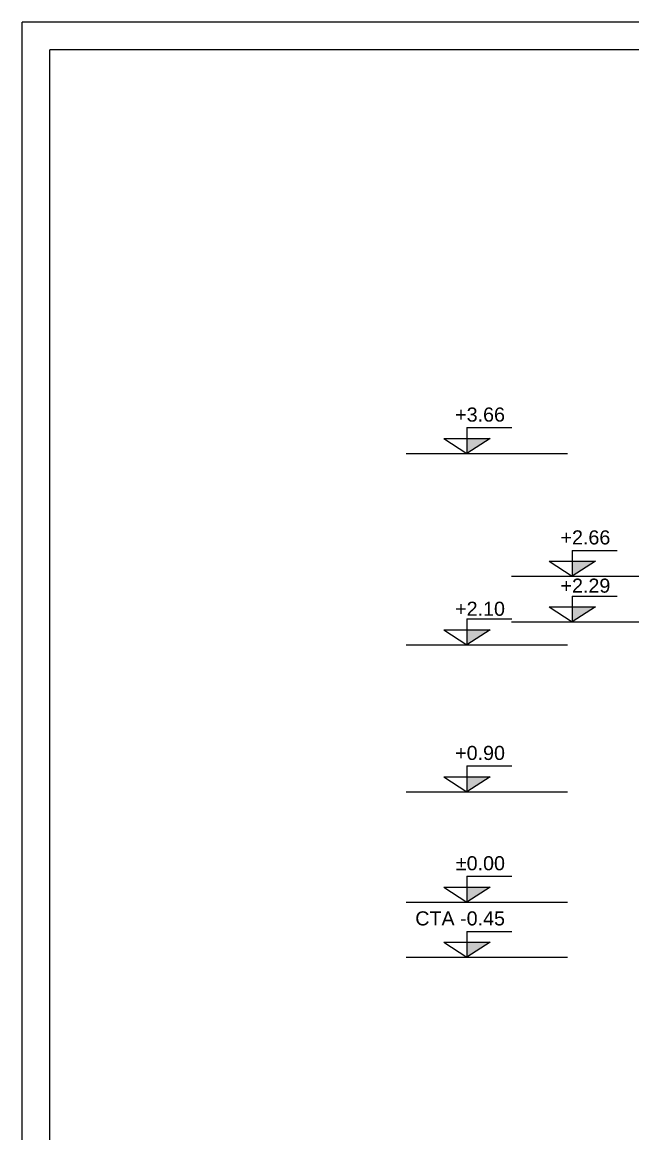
# Model space of a CAD drawing. Header units: millimetres. Extents: x 10453 to 58457, y -15634 to -5634.
# Drawn here: x 46083 to 46581, y -10520 to -9613 of the extents above; entities that cross this region are included whole.
import ezdxf

# ---------------------------------------------------------------- set-up
doc = ezdxf.new("R2010")
doc.units = ezdxf.units.MM
doc.header["$MEASUREMENT"] = 0
doc.styles.get("Standard").update_dxf_attribs({"font": 'arial.ttf', "height": 10})

msp = doc.modelspace()

# ---------------------------------------------------------------- linework, layer by layer
at = {"ltscale": 2}
for p in [(46083.221, -11017.061), (48078.421, -9613.455)]:
    msp.add_line(p, (46083.221, -9613.455), dxfattribs=at)
at = {"ltscale": 10}
for p, q in [((46105.721, -10994.561), (46105.721, -9635.955)), ((48055.921, -9635.955), (46105.721, -9635.955)), ((46446.166, -9944.197), (46446.166, -9965.216)), ((46396.533, -9965.216), (46528.241, -9965.216)), ((46532.151, -10044.426), (46532.151, -10065.444)), ((46482.518, -10065.444), (46614.227, -10065.444)), ((46532.151, -10081.623), (46532.151, -10102.642)), ((46446.166, -10100.259), (46446.166, -10121.277)), ((46482.518, -10102.642), (46614.227, -10102.642)), ((46396.533, -10121.277), (46528.241, -10121.277)), ((46446.166, -10220.259), (46446.166, -10241.277)), ((46396.533, -10241.277), (46528.241, -10241.277)), ((46446.166, -10310.259), (46446.166, -10331.277)), ((46396.533, -10331.277), (46528.241, -10331.277)), ((46446.166, -10355.259), (46446.166, -10376.277)), ((46396.533, -10376.277), (46528.241, -10376.277))]:
    msp.add_line(p, q, dxfattribs=at)
at = {"linetype": 'Continuous'}
for p, q in [((46446.166, -9944.197), (46482.892, -9944.197)), ((46427.204, -9952.986), (46446.166, -9965.216)), ((46427.204, -9952.986), (46465.128, -9952.986)), ((46465.128, -9952.986), (46446.166, -9965.216)), ((46532.151, -10044.426), (46568.877, -10044.426)), ((46513.189, -10053.215), (46532.151, -10065.444)), ((46513.189, -10053.215), (46551.113, -10053.215)), ((46551.113, -10053.215), (46532.151, -10065.444)), ((46532.151, -10081.623), (46568.877, -10081.623)), ((46513.189, -10090.412), (46532.151, -10102.642)), ((46513.189, -10090.412), (46551.113, -10090.412)), ((46551.113, -10090.412), (46532.151, -10102.642)), ((46446.166, -10100.259), (46482.892, -10100.259)), ((46427.204, -10109.048), (46446.166, -10121.277)), ((46427.204, -10109.048), (46465.128, -10109.048)), ((46465.128, -10109.048), (46446.166, -10121.277)), ((46446.166, -10220.259), (46482.892, -10220.259)), ((46427.204, -10229.048), (46446.166, -10241.277)), ((46427.204, -10229.048), (46465.128, -10229.048)), ((46465.128, -10229.048), (46446.166, -10241.277)), ((46446.166, -10310.259), (46482.892, -10310.259)), ((46427.204, -10319.048), (46446.166, -10331.277)), ((46427.204, -10319.048), (46465.128, -10319.048)), ((46465.128, -10319.048), (46446.166, -10331.277)), ((46446.166, -10355.259), (46482.892, -10355.259)), ((46427.204, -10364.048), (46446.166, -10376.277)), ((46427.204, -10364.048), (46465.128, -10364.048)), ((46465.128, -10364.048), (46446.166, -10376.277))]:
    msp.add_line(p, q, dxfattribs=at)
for points in [[(46446.166, -9965.216), (46446.166, -9952.986), (46446.166, -9965.216), (46465.128, -9952.986)], [(46532.151, -10065.444), (46532.151, -10053.215), (46532.151, -10065.444), (46551.113, -10053.215)], [(46532.151, -10102.642), (46532.151, -10090.412), (46532.151, -10102.642), (46551.113, -10090.412)], [(46446.166, -10121.277), (46446.166, -10109.048), (46446.166, -10121.277), (46465.128, -10109.048)], [(46446.166, -10241.277), (46446.166, -10229.048), (46446.166, -10241.277), (46465.128, -10229.048)], [(46446.166, -10331.277), (46446.166, -10319.048), (46446.166, -10331.277), (46465.128, -10319.048)], [(46446.166, -10376.277), (46446.166, -10364.048), (46446.166, -10376.277), (46465.128, -10364.048)]]:
    msp.add_solid(points, dxfattribs=at)

# ---------------------------------------------------------------- texts
at = {"ltscale": 10, "char_height": 11.5, "attachment_point": 3}
for s, insert, width in [('+3.66', (46477.187, -9927.784), 58.2011), ('+2.66', (46563.172, -10028.013), 58.2011), ('+2.29', (46563.172, -10067.372), 58.2011), ('+2.10', (46477.187, -10086.224), 58.2011), ('+0.90', (46477.187, -10203.846), 58.2011), ('%%P0.00', (46477.187, -10293.846), 58.2011), ('CTA -0.45', (46477.187, -10338.846), 76.14088)]:
    msp.add_mtext(s, dxfattribs=dict(at, insert=insert, width=width))

doc.saveas('drawing.dxf')
